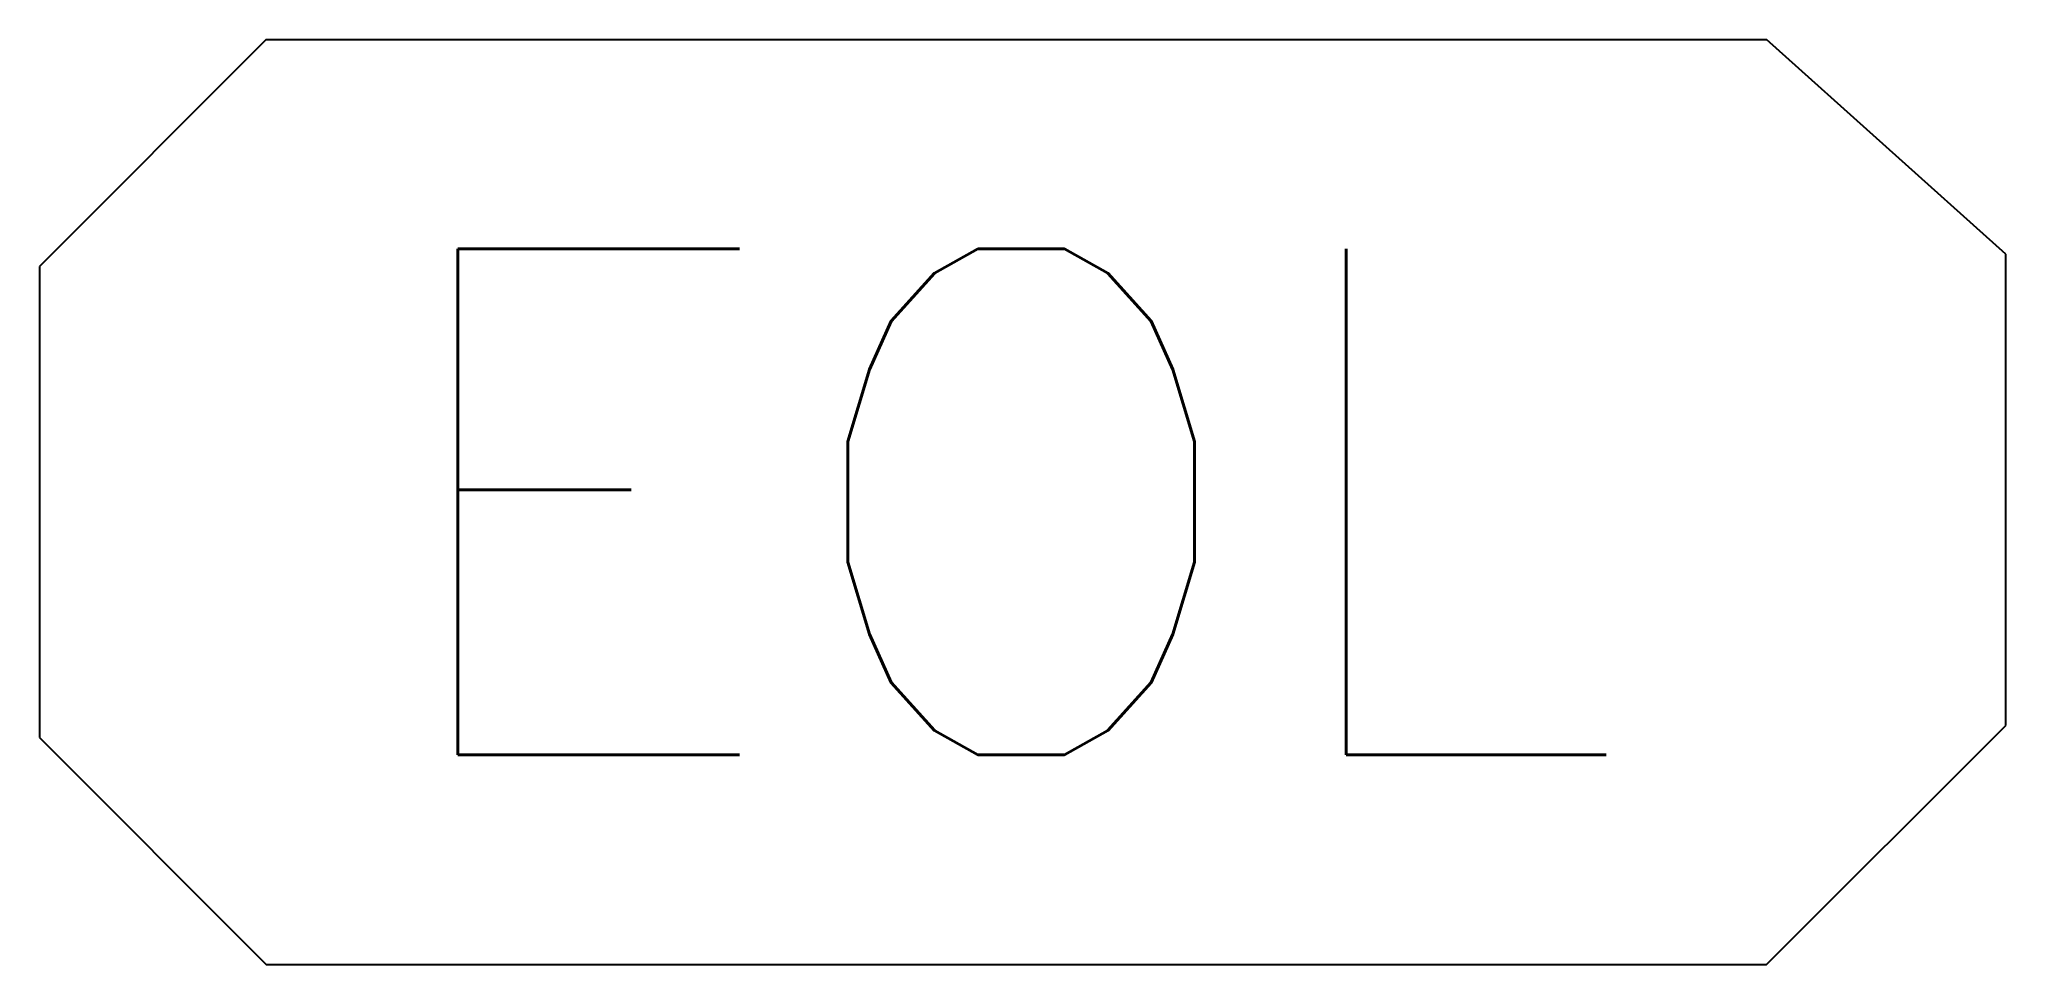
# Model space of a CAD drawing. Extents: x 694.9 to 723.5, y 660 to 673.5.
import ezdxf

# ---------------------------------------------------------------- set-up
doc = ezdxf.new("R2010")
doc.units = 0
doc.header["$LTSCALE"] = 96
doc.header["$MEASUREMENT"] = 0
doc.layers.add('SUP', color=7, linetype='CONTINUOUS')
doc.styles.get("Standard").update_dxf_attribs({"font": 'ROMANS'})

msp = doc.modelspace()

# ---------------------------------------------------------------- linework, layer by layer
at = {"layer": 'SUP', "color": 7, "linetype": 'Continuous'}
for p, q in [((698.17, 673.453), (694.869, 670.152)), ((698.17, 673.453), (719.992, 673.453)), ((723.47, 670.328), (719.992, 673.453)), ((694.869, 670.152), (694.869, 663.302)), ((723.47, 663.478), (723.47, 670.328)), ((694.869, 663.302), (698.17, 660)), ((719.992, 660), (723.47, 663.478)), ((698.17, 660), (719.992, 660))]:
    msp.add_line(p, q, dxfattribs=at)

# ---------------------------------------------------------------- texts
msp.add_text('EOL', height=7.3536, dxfattribs=at).set_placement((699.694, 663.052))

doc.saveas('drawing.dxf')
